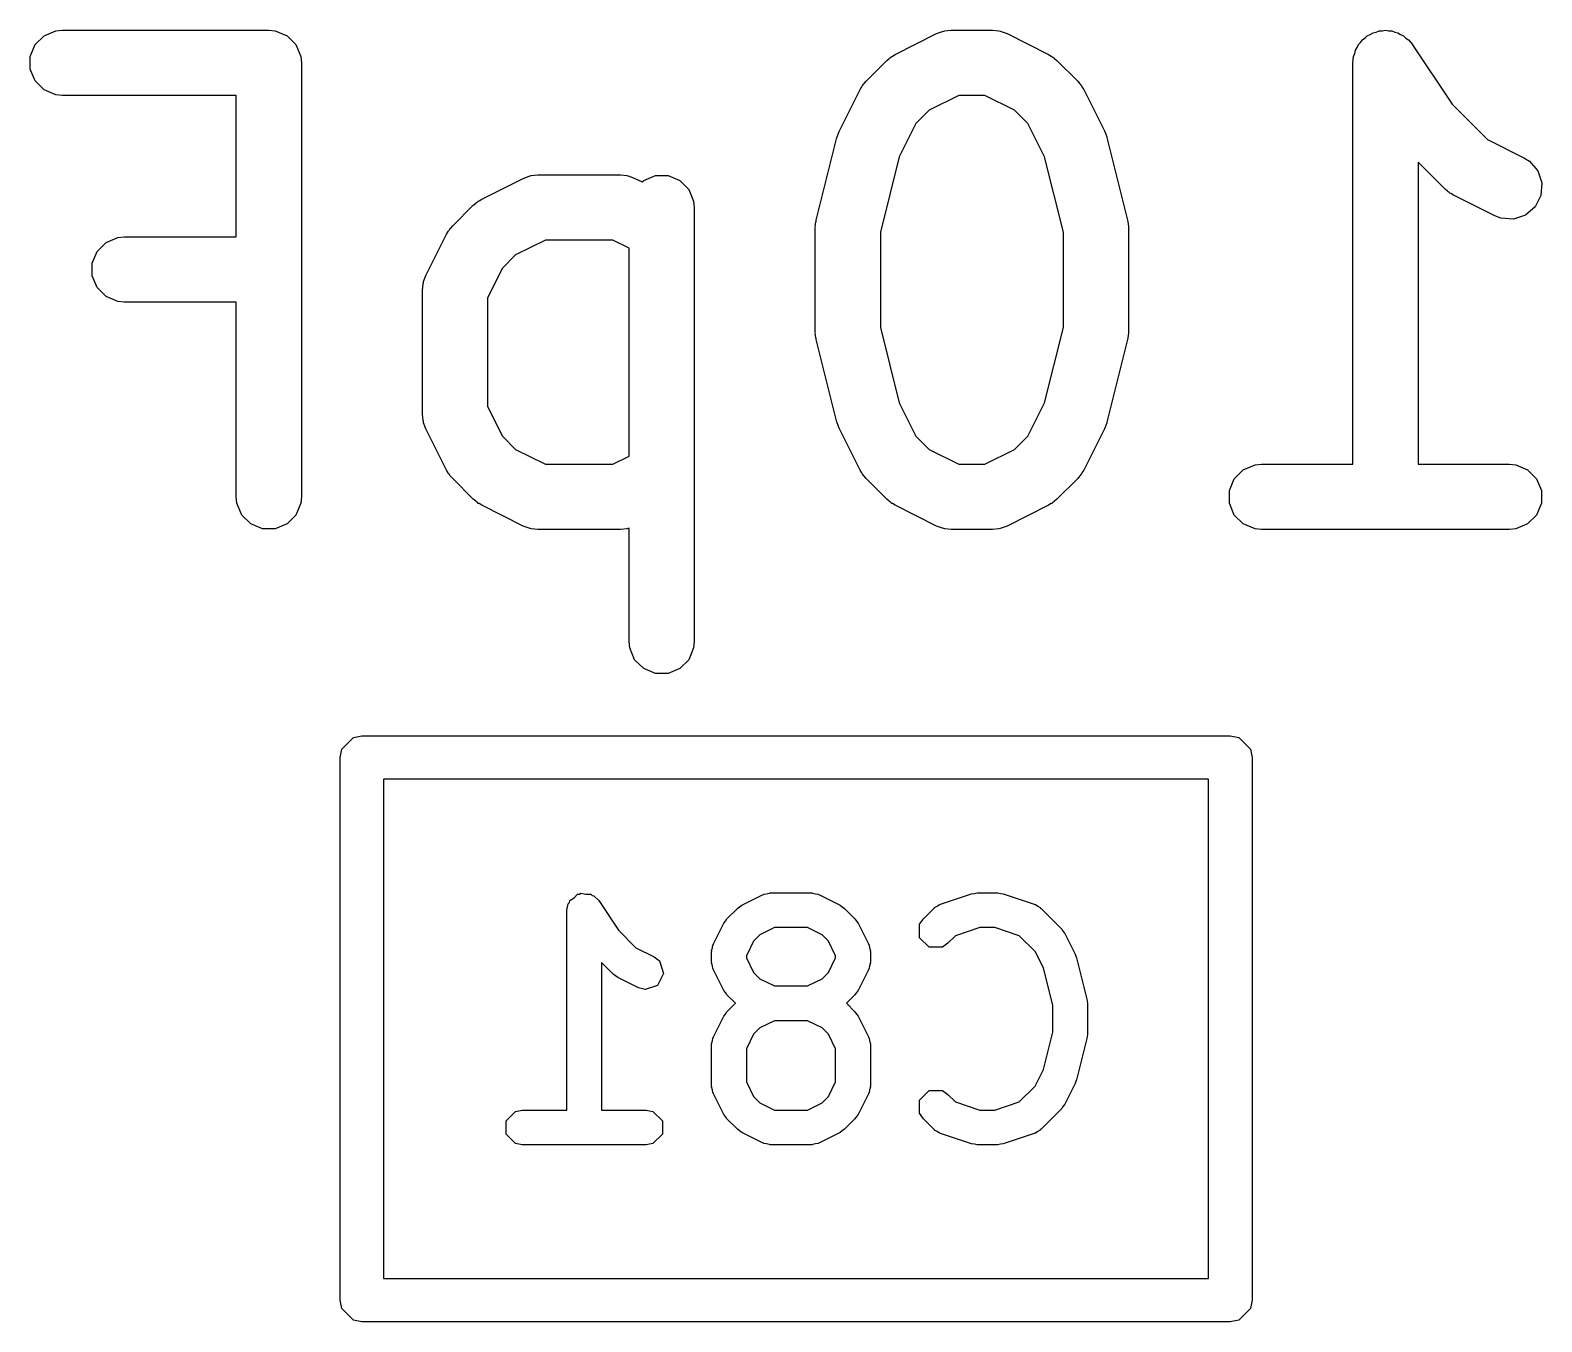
# Model space of a CAD drawing. Extents: x 2.01 to 5.6, y -4.28 to -1.65.
# Drawn here: x 5.2947 to 5.4318, y -3.6053 to -3.4882 of the extents above; entities that cross this region are included whole.
import ezdxf

# ---------------------------------------------------------------- set-up
doc = ezdxf.new("R2010")
doc.units = 0
doc.header["$MEASUREMENT"] = 0
doc.layers.add('BLACK', color=7, linetype='CONTINUOUS')

msp = doc.modelspace()

# ---------------------------------------------------------------- linework, layer by layer
at = {"layer": 'BLACK', "linetype": 'CONTINUOUS'}
for p, q in [((5.29472, -3.49056), (5.29516, -3.48949)), ((5.29516, -3.48949), (5.29598, -3.48868)), ((5.29598, -3.48868), (5.29704, -3.48824)), ((5.29704, -3.48824), (5.29762, -3.48818)), ((5.29762, -3.48818), (5.31637, -3.48818)), ((5.31637, -3.48818), (5.31694, -3.48824)), ((5.31694, -3.48824), (5.31801, -3.48868)), ((5.31801, -3.48868), (5.31882, -3.48949)), ((5.31882, -3.48949), (5.31926, -3.49056)), ((5.37316, -3.49037), (5.37691, -3.48849)), ((5.37691, -3.48849), (5.37745, -3.48829)), ((5.37745, -3.48829), (5.37756, -3.48828)), ((5.37756, -3.48828), (5.37766, -3.48824)), ((5.37766, -3.48824), (5.37823, -3.48818)), ((5.37823, -3.48818), (5.38198, -3.48818)), ((5.38198, -3.48818), (5.38256, -3.48824)), ((5.38256, -3.48824), (5.38266, -3.48828)), ((5.38266, -3.48828), (5.38276, -3.48829)), ((5.38276, -3.48829), (5.3833, -3.48849)), ((5.3833, -3.48849), (5.38705, -3.49037)), ((5.41504, -3.48976), (5.41515, -3.48949)), ((5.41515, -3.48949), (5.41536, -3.48929)), ((5.41536, -3.48929), (5.41552, -3.48904)), ((5.41552, -3.48904), (5.41576, -3.48888)), ((5.41576, -3.48888), (5.41596, -3.48868)), ((5.41596, -3.48868), (5.41623, -3.48857)), ((5.41623, -3.48857), (5.41648, -3.48841)), ((5.41648, -3.48841), (5.41676, -3.48835)), ((5.41676, -3.48835), (5.41703, -3.48824)), ((5.41703, -3.48824), (5.41732, -3.48824)), ((5.41732, -3.48824), (5.41761, -3.48818)), ((5.41761, -3.48818), (5.41789, -3.48824)), ((5.41789, -3.48824), (5.41818, -3.48824)), ((5.41818, -3.48824), (5.41845, -3.48835)), ((5.41845, -3.48835), (5.41874, -3.48841)), ((5.41874, -3.48841), (5.41898, -3.48857)), ((5.41898, -3.48857), (5.41924, -3.48868)), ((5.41924, -3.48868), (5.41945, -3.48889)), ((5.41945, -3.48889), (5.41969, -3.48905)), ((5.41969, -3.48905), (5.42006, -3.48949)), ((5.42006, -3.48949), (5.42006, -3.48949)), ((5.42006, -3.48949), (5.42006, -3.48949)), ((5.42006, -3.48949), (5.42006, -3.4895)), ((5.42006, -3.4895), (5.42365, -3.49488)), ((5.29472, -3.49171), (5.29472, -3.49056)), ((5.31926, -3.49056), (5.31932, -3.49113)), ((5.3724, -3.49092), (5.37262, -3.49074)), ((5.37262, -3.49074), (5.37267, -3.49068)), ((5.37267, -3.49068), (5.37276, -3.49062)), ((5.37276, -3.49062), (5.37284, -3.49055)), ((5.37284, -3.49055), (5.37292, -3.49052)), ((5.37292, -3.49052), (5.37316, -3.49037)), ((5.38705, -3.49037), (5.3873, -3.49052)), ((5.3873, -3.49052), (5.38737, -3.49055)), ((5.38737, -3.49055), (5.38745, -3.49062)), ((5.38745, -3.49062), (5.38754, -3.49068)), ((5.38754, -3.49068), (5.38759, -3.49074)), ((5.38759, -3.49074), (5.38782, -3.49092)), ((5.41465, -3.49113), (5.41471, -3.49056)), ((5.41471, -3.49056), (5.41482, -3.49029)), ((5.41482, -3.49029), (5.41488, -3.49)), ((5.41488, -3.49), (5.41504, -3.48976)), ((5.29516, -3.49278), (5.29472, -3.49171)), ((5.31932, -3.49113), (5.31932, -3.5305)), ((5.37052, -3.4928), (5.3724, -3.49092)), ((5.38782, -3.49092), (5.3897, -3.4928)), ((5.41465, -3.52755), (5.41465, -3.49113)), ((5.41465, -3.49113), (5.41465, -3.49113)), ((5.41465, -3.49113), (5.41465, -3.49113)), ((5.41465, -3.49113), (5.41465, -3.49113)), ((5.29598, -3.49359), (5.29516, -3.49278)), ((5.29704, -3.49403), (5.29598, -3.49359)), ((5.36809, -3.49731), (5.36997, -3.49356)), ((5.36997, -3.49356), (5.37012, -3.49332)), ((5.37012, -3.49332), (5.37015, -3.49324)), ((5.37015, -3.49324), (5.37022, -3.49316)), ((5.37022, -3.49316), (5.37028, -3.49307)), ((5.37028, -3.49307), (5.37034, -3.49302)), ((5.37034, -3.49302), (5.37052, -3.4928)), ((5.3897, -3.4928), (5.38988, -3.49302)), ((5.38988, -3.49302), (5.38994, -3.49307)), ((5.38994, -3.49307), (5.39, -3.49316)), ((5.39, -3.49316), (5.39006, -3.49324)), ((5.39006, -3.49324), (5.39009, -3.49332)), ((5.39009, -3.49332), (5.39025, -3.49356)), ((5.39025, -3.49356), (5.39212, -3.49731)), ((5.29762, -3.49409), (5.29704, -3.49403)), ((5.31341, -3.49409), (5.29762, -3.49409)), ((5.31341, -3.50693), (5.31341, -3.49409)), ((5.37893, -3.49409), (5.37623, -3.49544)), ((5.38129, -3.49409), (5.37893, -3.49409)), ((5.38398, -3.49544), (5.38129, -3.49409)), ((5.42365, -3.49488), (5.42685, -3.49808)), ((5.37623, -3.49544), (5.37504, -3.49663)), ((5.38518, -3.49663), (5.38398, -3.49544)), ((5.36789, -3.49785), (5.36798, -3.49761)), ((5.36798, -3.49761), (5.36807, -3.49737)), ((5.36807, -3.49737), (5.36808, -3.49736)), ((5.36808, -3.49736), (5.36809, -3.49731)), ((5.37504, -3.49663), (5.37352, -3.49966)), ((5.3867, -3.49966), (5.38518, -3.49663)), ((5.39212, -3.49731), (5.39214, -3.49736)), ((5.39214, -3.49736), (5.39215, -3.49737)), ((5.39215, -3.49737), (5.39224, -3.49761)), ((5.39224, -3.49761), (5.39233, -3.49785)), ((5.366, -3.50542), (5.36787, -3.49792)), ((5.36787, -3.49792), (5.36789, -3.49788)), ((5.36789, -3.49788), (5.36789, -3.49785)), ((5.39233, -3.49785), (5.39233, -3.49788)), ((5.39233, -3.49788), (5.39235, -3.49792)), ((5.39235, -3.49792), (5.39422, -3.50542)), ((5.42685, -3.49808), (5.43017, -3.49974)), ((5.37352, -3.49966), (5.37181, -3.5065)), ((5.3884, -3.5065), (5.3867, -3.49966)), ((5.42302, -3.5026), (5.42056, -3.50014)), ((5.42056, -3.50014), (5.42056, -3.52755)), ((5.43017, -3.49974), (5.43066, -3.50005)), ((5.43066, -3.50005), (5.43142, -3.50092)), ((5.33567, -3.50349), (5.33942, -3.50162)), ((5.33942, -3.50162), (5.33996, -3.50141)), ((5.33996, -3.50141), (5.34006, -3.5014)), ((5.34006, -3.5014), (5.34016, -3.50136)), ((5.34016, -3.50136), (5.34074, -3.50131)), ((5.34074, -3.50131), (5.34824, -3.50131)), ((5.34824, -3.50131), (5.34881, -3.50136)), ((5.34881, -3.50136), (5.34891, -3.5014)), ((5.34891, -3.5014), (5.34902, -3.50141)), ((5.34902, -3.50141), (5.34956, -3.50162)), ((5.34956, -3.50162), (5.35021, -3.50194)), ((5.35021, -3.50194), (5.35035, -3.5018)), ((5.35035, -3.5018), (5.35141, -3.50136)), ((5.35141, -3.50136), (5.35256, -3.50136)), ((5.35256, -3.50136), (5.35363, -3.5018)), ((5.35363, -3.5018), (5.35444, -3.50262)), ((5.43142, -3.50092), (5.43178, -3.50201)), ((5.35444, -3.50262), (5.35488, -3.50368)), ((5.42324, -3.50278), (5.42302, -3.5026)), ((5.42329, -3.50284), (5.42324, -3.50278)), ((5.42338, -3.5029), (5.42329, -3.50284)), ((5.42346, -3.50296), (5.42338, -3.5029)), ((5.42353, -3.50299), (5.42346, -3.50296)), ((5.42378, -3.50315), (5.42353, -3.50299)), ((5.42753, -3.50502), (5.42378, -3.50315)), ((5.4317, -3.50316), (5.43119, -3.50419)), ((5.43178, -3.50201), (5.4317, -3.50316)), ((5.33303, -3.50592), (5.3349, -3.50404)), ((5.3349, -3.50404), (5.33513, -3.50386)), ((5.33513, -3.50386), (5.33518, -3.5038)), ((5.33518, -3.5038), (5.33527, -3.50374)), ((5.33527, -3.50374), (5.33535, -3.50368)), ((5.33535, -3.50368), (5.33542, -3.50365)), ((5.33542, -3.50365), (5.33567, -3.50349)), ((5.35488, -3.50368), (5.35494, -3.50426)), ((5.35494, -3.50426), (5.35494, -3.54363)), ((5.43119, -3.50419), (5.43031, -3.50495)), ((5.33284, -3.50615), (5.33303, -3.50592)), ((5.36591, -3.50599), (5.36594, -3.50577)), ((5.36594, -3.50577), (5.36596, -3.50556)), ((5.36596, -3.50556), (5.36598, -3.50552)), ((5.36598, -3.50552), (5.366, -3.50542)), ((5.39422, -3.50542), (5.39424, -3.50552)), ((5.39424, -3.50552), (5.39425, -3.50556)), ((5.39425, -3.50556), (5.39427, -3.50577)), ((5.39427, -3.50577), (5.39431, -3.50599)), ((5.42807, -3.50523), (5.42753, -3.50502)), ((5.42922, -3.50531), (5.42807, -3.50523)), ((5.43031, -3.50495), (5.42922, -3.50531)), ((5.3016, -3.50743), (5.30267, -3.50699)), ((5.30267, -3.50699), (5.30324, -3.50693)), ((5.30324, -3.50693), (5.31341, -3.50693)), ((5.3306, -3.51044), (5.33247, -3.50669)), ((5.33247, -3.50669), (5.33263, -3.50644)), ((5.33263, -3.50644), (5.33266, -3.50637)), ((5.33266, -3.50637), (5.33273, -3.50629)), ((5.33273, -3.50629), (5.33278, -3.5062)), ((5.33278, -3.5062), (5.33284, -3.50615)), ((5.34144, -3.50721), (5.33874, -3.50856)), ((5.34754, -3.50721), (5.34144, -3.50721)), ((5.34903, -3.50796), (5.34754, -3.50721)), ((5.36592, -3.50603), (5.36591, -3.50599)), ((5.36591, -3.50613), (5.36592, -3.50603)), ((5.36591, -3.51551), (5.36591, -3.50613)), ((5.37181, -3.5065), (5.37181, -3.51514)), ((5.3884, -3.51514), (5.3884, -3.5065)), ((5.39431, -3.50599), (5.3943, -3.50603)), ((5.3943, -3.50603), (5.39431, -3.50613)), ((5.39431, -3.50613), (5.39431, -3.51551)), ((5.30035, -3.50931), (5.30079, -3.50824)), ((5.30079, -3.50824), (5.3016, -3.50743)), ((5.33874, -3.50856), (5.33754, -3.50976)), ((5.34903, -3.5268), (5.34903, -3.50796)), ((5.30035, -3.51046), (5.30035, -3.50931)), ((5.33754, -3.50976), (5.33619, -3.51245)), ((5.30079, -3.51152), (5.30035, -3.51046)), ((5.33029, -3.51176), (5.33034, -3.51118)), ((5.33034, -3.51118), (5.33038, -3.51108)), ((5.33038, -3.51108), (5.33039, -3.51098)), ((5.33039, -3.51098), (5.3306, -3.51044)), ((5.3016, -3.51234), (5.30079, -3.51152)), ((5.30267, -3.51278), (5.3016, -3.51234)), ((5.30324, -3.51283), (5.30267, -3.51278)), ((5.33029, -3.52301), (5.33029, -3.51176)), ((5.33619, -3.51245), (5.33619, -3.52231)), ((5.31341, -3.51283), (5.30324, -3.51283)), ((5.31341, -3.5305), (5.31341, -3.51283)), ((5.36592, -3.51561), (5.36591, -3.51551)), ((5.37181, -3.51514), (5.37352, -3.52198)), ((5.3867, -3.52198), (5.3884, -3.51514)), ((5.39431, -3.51551), (5.3943, -3.51561)), ((5.36591, -3.51565), (5.36592, -3.51561)), ((5.36594, -3.51587), (5.36591, -3.51565)), ((5.36596, -3.51608), (5.36594, -3.51587)), ((5.36598, -3.51612), (5.36596, -3.51608)), ((5.366, -3.51622), (5.36598, -3.51612)), ((5.36787, -3.52372), (5.366, -3.51622)), ((5.39422, -3.51622), (5.39235, -3.52372)), ((5.39424, -3.51612), (5.39422, -3.51622)), ((5.39425, -3.51608), (5.39424, -3.51612)), ((5.39427, -3.51587), (5.39425, -3.51608)), ((5.39431, -3.51565), (5.39427, -3.51587)), ((5.3943, -3.51561), (5.39431, -3.51565)), ((5.33619, -3.52231), (5.33754, -3.52501)), ((5.37352, -3.52198), (5.37504, -3.52501)), ((5.38518, -3.52501), (5.3867, -3.52198)), ((5.33034, -3.52358), (5.33029, -3.52301)), ((5.33038, -3.52368), (5.33034, -3.52358)), ((5.33039, -3.52379), (5.33038, -3.52368)), ((5.3306, -3.52433), (5.33039, -3.52379)), ((5.36789, -3.52376), (5.36787, -3.52372)), ((5.36789, -3.52379), (5.36789, -3.52376)), ((5.36798, -3.52402), (5.36789, -3.52379)), ((5.39233, -3.52379), (5.39224, -3.52403)), ((5.39235, -3.52372), (5.39233, -3.52376)), ((5.39233, -3.52376), (5.39233, -3.52379)), ((5.33247, -3.52808), (5.3306, -3.52433)), ((5.33754, -3.52501), (5.33874, -3.5262)), ((5.36807, -3.52427), (5.36798, -3.52402)), ((5.36808, -3.52428), (5.36807, -3.52427)), ((5.36809, -3.52433), (5.36808, -3.52428)), ((5.36997, -3.52808), (5.36809, -3.52433)), ((5.37504, -3.52501), (5.37623, -3.5262)), ((5.38398, -3.5262), (5.38518, -3.52501)), ((5.39212, -3.52433), (5.39025, -3.52808)), ((5.39214, -3.52428), (5.39212, -3.52433)), ((5.39215, -3.52427), (5.39214, -3.52428)), ((5.39224, -3.52403), (5.39215, -3.52427)), ((5.33874, -3.5262), (5.34144, -3.52755)), ((5.37623, -3.5262), (5.37893, -3.52755)), ((5.38129, -3.52755), (5.38398, -3.5262)), ((5.34144, -3.52755), (5.34754, -3.52755)), ((5.34754, -3.52755), (5.34903, -3.5268)), ((5.37893, -3.52755), (5.38129, -3.52755)), ((5.40471, -3.52805), (5.40578, -3.52761)), ((5.40578, -3.52761), (5.40636, -3.52755)), ((5.40636, -3.52755), (5.41465, -3.52755)), ((5.42056, -3.52755), (5.42885, -3.52755)), ((5.42885, -3.52755), (5.42943, -3.52761)), ((5.42943, -3.52761), (5.43049, -3.52805)), ((5.33263, -3.52832), (5.33247, -3.52808)), ((5.33266, -3.5284), (5.33263, -3.52832)), ((5.33273, -3.52848), (5.33266, -3.5284)), ((5.33278, -3.52857), (5.33273, -3.52848)), ((5.33284, -3.52862), (5.33278, -3.52857)), ((5.33303, -3.52884), (5.33284, -3.52862)), ((5.3349, -3.53072), (5.33303, -3.52884)), ((5.37012, -3.52832), (5.36997, -3.52808)), ((5.37015, -3.5284), (5.37012, -3.52832)), ((5.37022, -3.52848), (5.37015, -3.5284)), ((5.37028, -3.52857), (5.37022, -3.52848)), ((5.37034, -3.52862), (5.37028, -3.52857)), ((5.37052, -3.52884), (5.37034, -3.52862)), ((5.3724, -3.53072), (5.37052, -3.52884)), ((5.3897, -3.52884), (5.38782, -3.53072)), ((5.38988, -3.52862), (5.3897, -3.52884)), ((5.38994, -3.52857), (5.38988, -3.52862)), ((5.39, -3.52848), (5.38994, -3.52857)), ((5.39006, -3.5284), (5.39, -3.52848)), ((5.39009, -3.52832), (5.39006, -3.5284)), ((5.39025, -3.52808), (5.39009, -3.52832)), ((5.40346, -3.52993), (5.4039, -3.52886)), ((5.4039, -3.52886), (5.40471, -3.52805)), ((5.43049, -3.52805), (5.43131, -3.52886)), ((5.43131, -3.52886), (5.43175, -3.52993)), ((5.31347, -3.53108), (5.31341, -3.5305)), ((5.31932, -3.5305), (5.31926, -3.53108)), ((5.40346, -3.53108), (5.40346, -3.52993)), ((5.43175, -3.52993), (5.43175, -3.53108)), ((5.31391, -3.53215), (5.31347, -3.53108)), ((5.31926, -3.53108), (5.31882, -3.53215)), ((5.33513, -3.5309), (5.3349, -3.53072)), ((5.33518, -3.53096), (5.33513, -3.5309)), ((5.33527, -3.53102), (5.33518, -3.53096)), ((5.33535, -3.53109), (5.33527, -3.53102)), ((5.33542, -3.53111), (5.33535, -3.53109)), ((5.33567, -3.53127), (5.33542, -3.53111)), ((5.33942, -3.53315), (5.33567, -3.53127)), ((5.37262, -3.5309), (5.3724, -3.53072)), ((5.37267, -3.53096), (5.37262, -3.5309)), ((5.37276, -3.53102), (5.37267, -3.53096)), ((5.37284, -3.53109), (5.37276, -3.53102)), ((5.37292, -3.53111), (5.37284, -3.53109)), ((5.37316, -3.53127), (5.37292, -3.53111)), ((5.37691, -3.53315), (5.37316, -3.53127)), ((5.38705, -3.53127), (5.3833, -3.53315)), ((5.3873, -3.53111), (5.38705, -3.53127)), ((5.38737, -3.53109), (5.3873, -3.53111)), ((5.38745, -3.53102), (5.38737, -3.53109)), ((5.38754, -3.53096), (5.38745, -3.53102)), ((5.38759, -3.5309), (5.38754, -3.53096)), ((5.38782, -3.53072), (5.38759, -3.5309)), ((5.4039, -3.53215), (5.40346, -3.53108)), ((5.43175, -3.53108), (5.43131, -3.53215)), ((5.31473, -3.53296), (5.31391, -3.53215)), ((5.31579, -3.5334), (5.31473, -3.53296)), ((5.31801, -3.53296), (5.31694, -3.5334)), ((5.31882, -3.53215), (5.31801, -3.53296)), ((5.33996, -3.53335), (5.33942, -3.53315)), ((5.34006, -3.53336), (5.33996, -3.53335)), ((5.34016, -3.5334), (5.34006, -3.53336)), ((5.34891, -3.53336), (5.34881, -3.5334)), ((5.34902, -3.53335), (5.34891, -3.53336)), ((5.34903, -3.53335), (5.34902, -3.53335)), ((5.34903, -3.54363), (5.34903, -3.53335)), ((5.37745, -3.53335), (5.37691, -3.53315)), ((5.37756, -3.53336), (5.37745, -3.53335)), ((5.37766, -3.5334), (5.37756, -3.53336)), ((5.38266, -3.53336), (5.38256, -3.5334)), ((5.38276, -3.53335), (5.38266, -3.53336)), ((5.3833, -3.53315), (5.38276, -3.53335)), ((5.40471, -3.53296), (5.4039, -3.53215)), ((5.40578, -3.5334), (5.40471, -3.53296)), ((5.43049, -3.53296), (5.42943, -3.5334)), ((5.43131, -3.53215), (5.43049, -3.53296)), ((5.31694, -3.5334), (5.31579, -3.5334)), ((5.34074, -3.53346), (5.34016, -3.5334)), ((5.34824, -3.53346), (5.34074, -3.53346)), ((5.34881, -3.5334), (5.34824, -3.53346)), ((5.37823, -3.53346), (5.37766, -3.5334)), ((5.38198, -3.53346), (5.37823, -3.53346)), ((5.38256, -3.5334), (5.38198, -3.53346)), ((5.40636, -3.53346), (5.40578, -3.5334)), ((5.42885, -3.53346), (5.40636, -3.53346)), ((5.42943, -3.5334), (5.42885, -3.53346)), ((5.34909, -3.5442), (5.34903, -3.54363)), ((5.34953, -3.54527), (5.34909, -3.5442)), ((5.35488, -3.5442), (5.35444, -3.54527)), ((5.35494, -3.54363), (5.35488, -3.5442)), ((5.35035, -3.54608), (5.34953, -3.54527)), ((5.35444, -3.54527), (5.35363, -3.54608)), ((5.35141, -3.54652), (5.35035, -3.54608)), ((5.35256, -3.54652), (5.35141, -3.54652)), ((5.35363, -3.54608), (5.35256, -3.54652)), ((5.32298, -3.55338), (5.32405, -3.55232)), ((5.32405, -3.55232), (5.3248, -3.55217)), ((5.3248, -3.55217), (5.40354, -3.55217)), ((5.40354, -3.55217), (5.4043, -3.55232)), ((5.4043, -3.55232), (5.40536, -3.55338)), ((5.32283, -3.55413), (5.32298, -3.55338)), ((5.40536, -3.55338), (5.40551, -3.55413)), ((5.32283, -3.60335), (5.32283, -3.55413)), ((5.40551, -3.55413), (5.40551, -3.60335)), ((5.32677, -3.5561), (5.32677, -3.60138)), ((5.40157, -3.5561), (5.32677, -3.5561)), ((5.40157, -3.60138), (5.40157, -3.5561)), ((5.34338, -3.568), (5.3435, -3.5674)), ((5.3435, -3.5674), (5.34362, -3.56728)), ((5.34362, -3.56728), (5.34365, -3.56712)), ((5.34365, -3.56712), (5.34403, -3.56687)), ((5.34403, -3.56687), (5.34435, -3.56654)), ((5.34435, -3.56654), (5.34452, -3.56654)), ((5.34452, -3.56654), (5.34465, -3.56645)), ((5.34465, -3.56645), (5.3451, -3.56654)), ((5.3451, -3.56654), (5.34556, -3.56654)), ((5.34556, -3.56654), (5.34567, -3.56666)), ((5.34567, -3.56666), (5.34583, -3.56669)), ((5.34583, -3.56669), (5.34627, -3.56712)), ((5.34627, -3.56712), (5.34806, -3.56981)), ((5.35905, -3.56768), (5.35925, -3.56753)), ((5.35925, -3.56753), (5.36113, -3.56659)), ((5.36113, -3.56659), (5.3612, -3.56657)), ((5.3612, -3.56657), (5.36123, -3.56654)), ((5.36123, -3.56654), (5.36147, -3.56649)), ((5.36147, -3.56649), (5.36172, -3.56643)), ((5.36172, -3.56643), (5.36175, -3.56644)), ((5.36175, -3.56644), (5.36183, -3.56642)), ((5.36183, -3.56642), (5.36558, -3.56642)), ((5.36558, -3.56642), (5.36566, -3.56644)), ((5.36566, -3.56644), (5.36569, -3.56643)), ((5.36569, -3.56643), (5.36593, -3.56649)), ((5.36593, -3.56649), (5.36618, -3.56654)), ((5.36618, -3.56654), (5.36621, -3.56657)), ((5.36621, -3.56657), (5.36628, -3.56659)), ((5.36628, -3.56659), (5.36816, -3.56753)), ((5.36816, -3.56753), (5.36836, -3.56768)), ((5.37673, -3.56775), (5.37695, -3.56762)), ((5.37695, -3.56762), (5.37716, -3.56748)), ((5.37716, -3.56748), (5.3772, -3.56748)), ((5.3772, -3.56748), (5.37727, -3.56744)), ((5.37727, -3.56744), (5.38008, -3.5665)), ((5.38008, -3.5665), (5.38033, -3.56647)), ((5.38033, -3.56647), (5.38058, -3.56642)), ((5.38058, -3.56642), (5.38245, -3.56642)), ((5.38245, -3.56642), (5.3827, -3.56647)), ((5.3827, -3.56647), (5.38295, -3.5665)), ((5.38295, -3.5665), (5.38576, -3.56744)), ((5.38576, -3.56744), (5.38583, -3.56748)), ((5.38583, -3.56748), (5.38587, -3.56748)), ((5.38587, -3.56748), (5.38608, -3.56762)), ((5.38608, -3.56762), (5.3863, -3.56775)), ((5.34338, -3.58611), (5.34338, -3.568)), ((5.35761, -3.56917), (5.35776, -3.56897)), ((5.35776, -3.56897), (5.3579, -3.56876)), ((5.3579, -3.56876), (5.35884, -3.56782)), ((5.35884, -3.56782), (5.35905, -3.56768)), ((5.36836, -3.56768), (5.36857, -3.56782)), ((5.36857, -3.56782), (5.3695, -3.56876)), ((5.3695, -3.56876), (5.36965, -3.56897)), ((5.36965, -3.56897), (5.3698, -3.56917)), ((5.37537, -3.56927), (5.37571, -3.56876)), ((5.37571, -3.56876), (5.37665, -3.56782)), ((5.37665, -3.56782), (5.37672, -3.56778)), ((5.37672, -3.56778), (5.37673, -3.56775)), ((5.3863, -3.56775), (5.38631, -3.56778)), ((5.38631, -3.56778), (5.38638, -3.56782)), ((5.38638, -3.56782), (5.38825, -3.5697)), ((5.34806, -3.56981), (5.34964, -3.57139)), ((5.35667, -3.57104), (5.35761, -3.56917)), ((5.36089, -3.57023), (5.36031, -3.57081)), ((5.3622, -3.56957), (5.36089, -3.57023)), ((5.36521, -3.56957), (5.3622, -3.56957)), ((5.36652, -3.57023), (5.36521, -3.56957)), ((5.3671, -3.57081), (5.36652, -3.57023)), ((5.3698, -3.56917), (5.37074, -3.57104)), ((5.37537, -3.57048), (5.37537, -3.56927)), ((5.37862, -3.57031), (5.37794, -3.57099)), ((5.38083, -3.56957), (5.37862, -3.57031)), ((5.3822, -3.56957), (5.38083, -3.56957)), ((5.38441, -3.57031), (5.3822, -3.56957)), ((5.38584, -3.57174), (5.38441, -3.57031)), ((5.38825, -3.5697), (5.38839, -3.56991)), ((5.38839, -3.56991), (5.38855, -3.57011)), ((5.38855, -3.57011), (5.38948, -3.57198)), ((5.34964, -3.57139), (5.35129, -3.57221)), ((5.35651, -3.57164), (5.35658, -3.57139)), ((5.35652, -3.57167), (5.35651, -3.57164)), ((5.35651, -3.57175), (5.35652, -3.57167)), ((5.35651, -3.57268), (5.35651, -3.57175)), ((5.35658, -3.57139), (5.35663, -3.57114)), ((5.35663, -3.57114), (5.35665, -3.57112)), ((5.35665, -3.57112), (5.35667, -3.57104)), ((5.36031, -3.57081), (5.35966, -3.57212)), ((5.36775, -3.57212), (5.3671, -3.57081)), ((5.37074, -3.57104), (5.37076, -3.57112)), ((5.37076, -3.57112), (5.37078, -3.57114)), ((5.37078, -3.57114), (5.37083, -3.57139)), ((5.37083, -3.57139), (5.3709, -3.57164)), ((5.3709, -3.57164), (5.37089, -3.57167)), ((5.37089, -3.57167), (5.3709, -3.57175)), ((5.3709, -3.57175), (5.3709, -3.57268)), ((5.37623, -3.57133), (5.37537, -3.57048)), ((5.37743, -3.57133), (5.37623, -3.57133)), ((5.37794, -3.57099), (5.37743, -3.57133)), ((5.38659, -3.57323), (5.38584, -3.57174)), ((5.34759, -3.5738), (5.34653, -3.57274)), ((5.34653, -3.57274), (5.34653, -3.58611)), ((5.35129, -3.57221), (5.35177, -3.57259)), ((5.35177, -3.57259), (5.35215, -3.57373)), ((5.35652, -3.57276), (5.35651, -3.57268)), ((5.35651, -3.5728), (5.35652, -3.57276)), ((5.35658, -3.57304), (5.35651, -3.5728)), ((5.35663, -3.57329), (5.35658, -3.57304)), ((5.35966, -3.57212), (5.35966, -3.57231)), ((5.35966, -3.57231), (5.36031, -3.57363)), ((5.3671, -3.57363), (5.36775, -3.57231)), ((5.36775, -3.57231), (5.36775, -3.57212)), ((5.37083, -3.57304), (5.37078, -3.57329)), ((5.3709, -3.5728), (5.37083, -3.57304)), ((5.3709, -3.57268), (5.37089, -3.57276)), ((5.37089, -3.57276), (5.3709, -3.5728)), ((5.38948, -3.57198), (5.38953, -3.57215)), ((5.38953, -3.57215), (5.3896, -3.5723)), ((5.3896, -3.5723), (5.39054, -3.57605)), ((5.3478, -3.57394), (5.34759, -3.5738)), ((5.348, -3.57409), (5.3478, -3.57394)), ((5.34988, -3.57503), (5.348, -3.57409)), ((5.35215, -3.57373), (5.35161, -3.57481)), ((5.35665, -3.57331), (5.35663, -3.57329)), ((5.35667, -3.57339), (5.35665, -3.57331)), ((5.35761, -3.57526), (5.35667, -3.57339)), ((5.36031, -3.57363), (5.36089, -3.5742)), ((5.36089, -3.5742), (5.3622, -3.57486)), ((5.36521, -3.57486), (5.36652, -3.5742)), ((5.36652, -3.5742), (5.3671, -3.57363)), ((5.37074, -3.57339), (5.3698, -3.57526)), ((5.37076, -3.57331), (5.37074, -3.57339)), ((5.37078, -3.57329), (5.37076, -3.57331)), ((5.38744, -3.57663), (5.38659, -3.57323)), ((5.35047, -3.57519), (5.34988, -3.57503)), ((5.35161, -3.57481), (5.35047, -3.57519)), ((5.35776, -3.57546), (5.35761, -3.57526)), ((5.3579, -3.57567), (5.35776, -3.57546)), ((5.35867, -3.57643), (5.3579, -3.57567)), ((5.3622, -3.57486), (5.36521, -3.57486)), ((5.3695, -3.57567), (5.36874, -3.57643)), ((5.36965, -3.57546), (5.3695, -3.57567)), ((5.3698, -3.57526), (5.36965, -3.57546)), ((5.35776, -3.57741), (5.3579, -3.5772)), ((5.3579, -3.5772), (5.35867, -3.57643)), ((5.36874, -3.57643), (5.3695, -3.5772)), ((5.3695, -3.5772), (5.36965, -3.57741)), ((5.38744, -3.57905), (5.38744, -3.57663)), ((5.39054, -3.57605), (5.39055, -3.57625)), ((5.39055, -3.57625), (5.39059, -3.57643)), ((5.39059, -3.57643), (5.39059, -3.57925)), ((5.35667, -3.57948), (5.35761, -3.5776)), ((5.35761, -3.5776), (5.35776, -3.57741)), ((5.3622, -3.57801), (5.36089, -3.57867)), ((5.36521, -3.57801), (5.3622, -3.57801)), ((5.36652, -3.57867), (5.36521, -3.57801)), ((5.36965, -3.57741), (5.3698, -3.5776)), ((5.3698, -3.5776), (5.37074, -3.57948)), ((5.35651, -3.58007), (5.35658, -3.57983)), ((5.35658, -3.57983), (5.35663, -3.57958)), ((5.35663, -3.57958), (5.35665, -3.57956)), ((5.35665, -3.57956), (5.35667, -3.57948)), ((5.36031, -3.57924), (5.35966, -3.58056)), ((5.36089, -3.57867), (5.36031, -3.57924)), ((5.3671, -3.57924), (5.36652, -3.57867)), ((5.36775, -3.58056), (5.3671, -3.57924)), ((5.37074, -3.57948), (5.37076, -3.57956)), ((5.37076, -3.57956), (5.37078, -3.57958)), ((5.37078, -3.57958), (5.37083, -3.57983)), ((5.37083, -3.57983), (5.3709, -3.58007)), ((5.38659, -3.58245), (5.38744, -3.57905)), ((5.39054, -3.57963), (5.3896, -3.58338)), ((5.39055, -3.57944), (5.39054, -3.57963)), ((5.39059, -3.57925), (5.39055, -3.57944)), ((5.35652, -3.58011), (5.35651, -3.58007)), ((5.35651, -3.58018), (5.35652, -3.58011)), ((5.35651, -3.58393), (5.35651, -3.58018)), ((5.35966, -3.58056), (5.35966, -3.58356)), ((5.36775, -3.58356), (5.36775, -3.58056)), ((5.3709, -3.58007), (5.37089, -3.58011)), ((5.37089, -3.58011), (5.3709, -3.58018)), ((5.3709, -3.58018), (5.3709, -3.58393)), ((5.38584, -3.58394), (5.38659, -3.58245)), ((5.35652, -3.58401), (5.35651, -3.58393)), ((5.35651, -3.58405), (5.35652, -3.58401)), ((5.35658, -3.58429), (5.35651, -3.58405)), ((5.35966, -3.58356), (5.36031, -3.58488)), ((5.3671, -3.58488), (5.36775, -3.58356)), ((5.3709, -3.58405), (5.37083, -3.58429)), ((5.3709, -3.58393), (5.37089, -3.58401)), ((5.37089, -3.58401), (5.3709, -3.58405)), ((5.38441, -3.58537), (5.38584, -3.58394)), ((5.38948, -3.5837), (5.38855, -3.58558)), ((5.38953, -3.58353), (5.38948, -3.5837)), ((5.3896, -3.58338), (5.38953, -3.58353)), ((5.35663, -3.58454), (5.35658, -3.58429)), ((5.35665, -3.58456), (5.35663, -3.58454)), ((5.35667, -3.58464), (5.35665, -3.58456)), ((5.35761, -3.58651), (5.35667, -3.58464)), ((5.36031, -3.58488), (5.36089, -3.58545)), ((5.36089, -3.58545), (5.3622, -3.58611)), ((5.36521, -3.58611), (5.36652, -3.58545)), ((5.36652, -3.58545), (5.3671, -3.58488)), ((5.37074, -3.58464), (5.3698, -3.58651)), ((5.37076, -3.58456), (5.37074, -3.58464)), ((5.37078, -3.58454), (5.37076, -3.58456)), ((5.37083, -3.58429), (5.37078, -3.58454)), ((5.37537, -3.58521), (5.37623, -3.58435)), ((5.37537, -3.58641), (5.37537, -3.58521)), ((5.37623, -3.58435), (5.37743, -3.58435)), ((5.37743, -3.58435), (5.37794, -3.58469)), ((5.37794, -3.58469), (5.37862, -3.58537)), ((5.37862, -3.58537), (5.38083, -3.58611)), ((5.3822, -3.58611), (5.38441, -3.58537)), ((5.33788, -3.58708), (5.33873, -3.58623)), ((5.33873, -3.58623), (5.33933, -3.58611)), ((5.33933, -3.58611), (5.34338, -3.58611)), ((5.34653, -3.58611), (5.35058, -3.58611)), ((5.35058, -3.58611), (5.35118, -3.58623)), ((5.35118, -3.58623), (5.35204, -3.58708)), ((5.35776, -3.58671), (5.35761, -3.58651)), ((5.3579, -3.58692), (5.35776, -3.58671)), ((5.3622, -3.58611), (5.36521, -3.58611)), ((5.36965, -3.58671), (5.3695, -3.58692)), ((5.3698, -3.58651), (5.36965, -3.58671)), ((5.37571, -3.58692), (5.37537, -3.58641)), ((5.38083, -3.58611), (5.3822, -3.58611)), ((5.38825, -3.58598), (5.38638, -3.58786)), ((5.38839, -3.58577), (5.38825, -3.58598)), ((5.38855, -3.58558), (5.38839, -3.58577)), ((5.33788, -3.58829), (5.33788, -3.58708)), ((5.35204, -3.58708), (5.35204, -3.58829)), ((5.35884, -3.58786), (5.3579, -3.58692)), ((5.35905, -3.588), (5.35884, -3.58786)), ((5.35925, -3.58815), (5.35905, -3.588)), ((5.36113, -3.58909), (5.35925, -3.58815)), ((5.36816, -3.58815), (5.36628, -3.58909)), ((5.36836, -3.588), (5.36816, -3.58815)), ((5.36857, -3.58786), (5.36836, -3.588)), ((5.3695, -3.58692), (5.36857, -3.58786)), ((5.37665, -3.58786), (5.37571, -3.58692)), ((5.37672, -3.5879), (5.37665, -3.58786)), ((5.37673, -3.58794), (5.37672, -3.5879)), ((5.37695, -3.58806), (5.37673, -3.58794)), ((5.37716, -3.5882), (5.37695, -3.58806)), ((5.3772, -3.5882), (5.37716, -3.5882)), ((5.37727, -3.58824), (5.3772, -3.5882)), ((5.38583, -3.5882), (5.38576, -3.58824)), ((5.38587, -3.5882), (5.38583, -3.5882)), ((5.38608, -3.58806), (5.38587, -3.5882)), ((5.3863, -3.58794), (5.38608, -3.58806)), ((5.38631, -3.5879), (5.3863, -3.58794)), ((5.38638, -3.58786), (5.38631, -3.5879)), ((5.33873, -3.58914), (5.33788, -3.58829)), ((5.33933, -3.58926), (5.33873, -3.58914)), ((5.35058, -3.58926), (5.33933, -3.58926)), ((5.35118, -3.58914), (5.35058, -3.58926)), ((5.35204, -3.58829), (5.35118, -3.58914)), ((5.3612, -3.58911), (5.36113, -3.58909)), ((5.36123, -3.58914), (5.3612, -3.58911)), ((5.36147, -3.58919), (5.36123, -3.58914)), ((5.36172, -3.58925), (5.36147, -3.58919)), ((5.36175, -3.58924), (5.36172, -3.58925)), ((5.36183, -3.58926), (5.36175, -3.58924)), ((5.36558, -3.58926), (5.36183, -3.58926)), ((5.36566, -3.58924), (5.36558, -3.58926)), ((5.36569, -3.58925), (5.36566, -3.58924)), ((5.36593, -3.58919), (5.36569, -3.58925)), ((5.36618, -3.58914), (5.36593, -3.58919)), ((5.36621, -3.58911), (5.36618, -3.58914)), ((5.36628, -3.58909), (5.36621, -3.58911)), ((5.38008, -3.58918), (5.37727, -3.58824)), ((5.38033, -3.58921), (5.38008, -3.58918)), ((5.38058, -3.58926), (5.38033, -3.58921)), ((5.38245, -3.58926), (5.38058, -3.58926)), ((5.3827, -3.58921), (5.38245, -3.58926)), ((5.38295, -3.58918), (5.3827, -3.58921)), ((5.38576, -3.58824), (5.38295, -3.58918)), ((5.32677, -3.60138), (5.40157, -3.60138)), ((5.32298, -3.6041), (5.32283, -3.60335)), ((5.32405, -3.60517), (5.32298, -3.6041)), ((5.40536, -3.6041), (5.4043, -3.60517)), ((5.40551, -3.60335), (5.40536, -3.6041)), ((5.3248, -3.60531), (5.32405, -3.60517)), ((5.40354, -3.60531), (5.3248, -3.60531)), ((5.4043, -3.60517), (5.40354, -3.60531))]:
    msp.add_line(p, q, dxfattribs=at)

doc.saveas('drawing.dxf')
